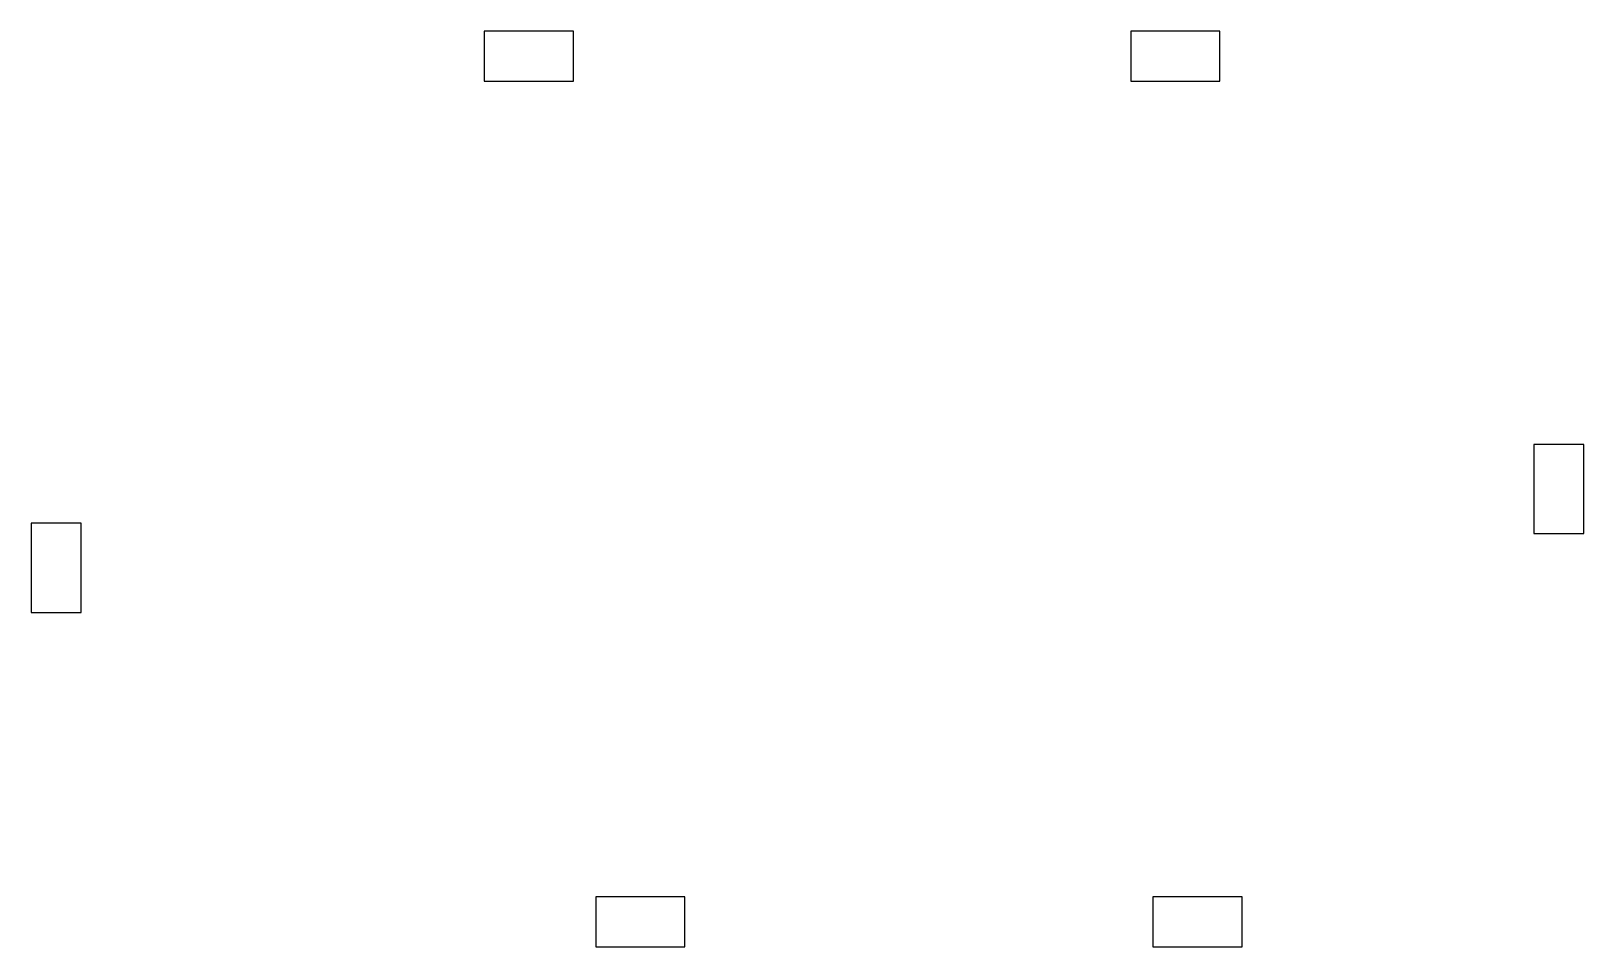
# Model space of a CAD drawing. Header units: millimetres. Extents: x 187 to 327, y -13 to 70.
import ezdxf

# ---------------------------------------------------------------- set-up
doc = ezdxf.new("R2010")
doc.units = ezdxf.units.MM

msp = doc.modelspace()

# ---------------------------------------------------------------- linework, layer by layer
for p, q in [((236.15, 69.675), (228.15, 69.675)), ((228.15, 69.675), (228.15, 65.175)), ((236.15, 65.175), (236.15, 69.675)), ((294.15, 69.675), (286.15, 69.675)), ((286.15, 69.675), (286.15, 65.175)), ((294.15, 65.175), (294.15, 69.675)), ((228.15, 65.175), (236.15, 65.175)), ((286.15, 65.175), (294.15, 65.175)), ((326.825, 32.575), (322.325, 32.575)), ((322.325, 32.575), (322.325, 24.575)), ((326.825, 24.575), (326.825, 32.575)), ((191.975, 25.5), (187.475, 25.5)), ((187.475, 25.5), (187.475, 17.5)), ((191.975, 17.5), (191.975, 25.5)), ((322.325, 24.575), (326.825, 24.575)), ((187.475, 17.5), (191.975, 17.5)), ((246.15, -8.025), (238.15, -8.025)), ((238.15, -8.025), (238.15, -12.525)), ((246.15, -12.525), (246.15, -8.025)), ((296.15, -8.025), (288.15, -8.025)), ((288.15, -8.025), (288.15, -12.525)), ((296.15, -12.525), (296.15, -8.025)), ((238.15, -12.525), (246.15, -12.525)), ((288.15, -12.525), (296.15, -12.525))]:
    msp.add_line(p, q)

doc.saveas('drawing.dxf')
